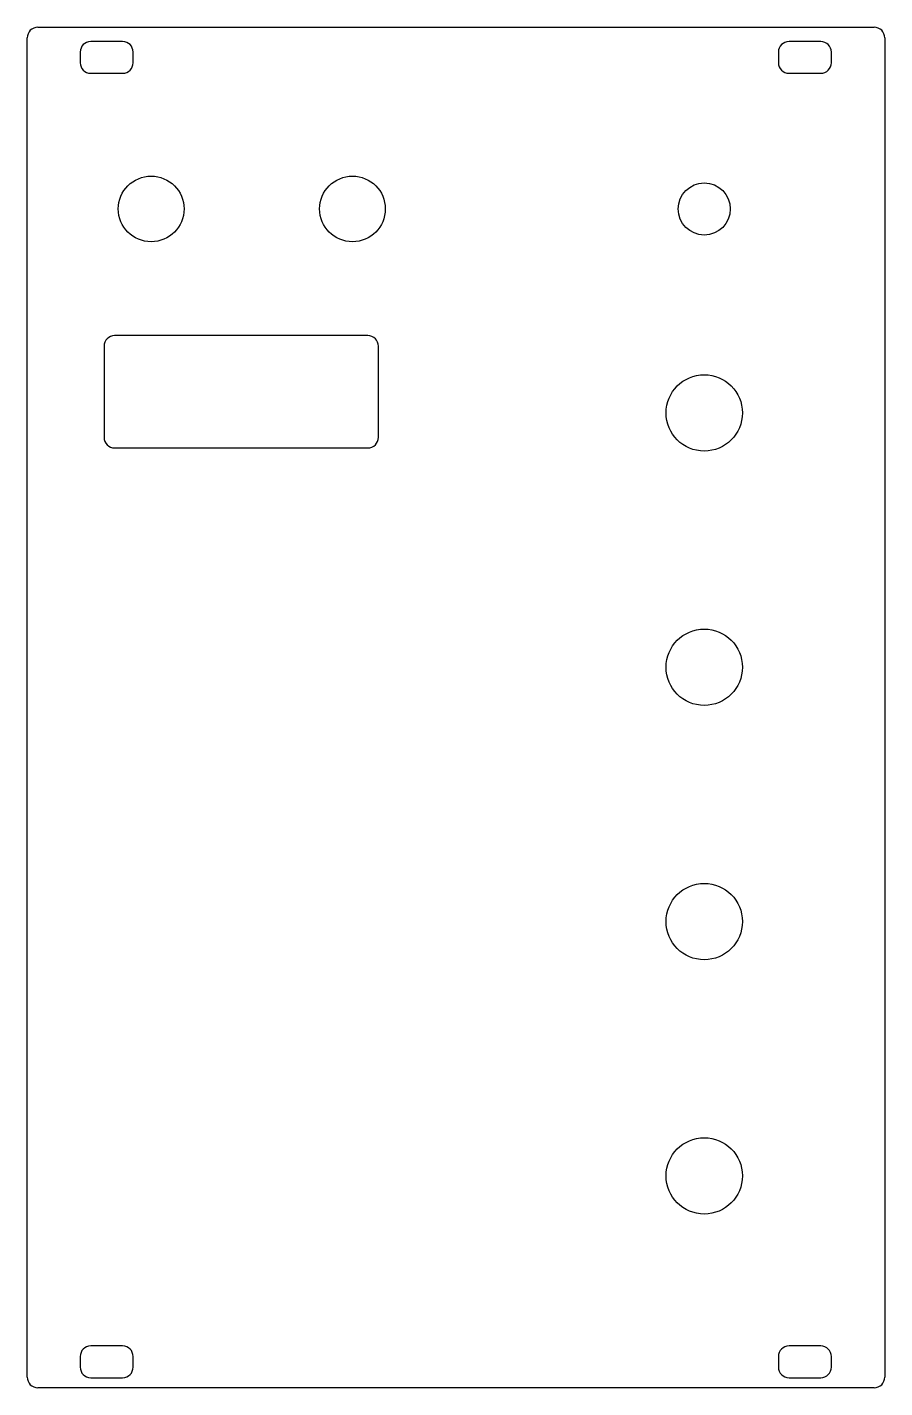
# Model space of a CAD drawing. Header units: millimetres. Extents: x 0 to 81, y 0 to 128.
import ezdxf

# ---------------------------------------------------------------- set-up
doc = ezdxf.new("R2010")
doc.units = ezdxf.units.MM
doc.layers.add('Contour', color=7, linetype='CONTINUOUS')

msp = doc.modelspace()

# ---------------------------------------------------------------- linework, layer by layer
at = {"layer": 'Contour', "color": 7, "linetype": 'CONTINUOUS'}
for p, q in [((1, 128.4), (79.94, 128.4)), ((0, 1), (0, 127.4)), ((80.94, 127.4), (80.94, 1)), ((5, 126.048), (5, 125.048)), ((9, 127.048), (6, 127.048)), ((10, 125.048), (10, 126.048)), ((70.9, 126.048), (70.9, 125.048)), ((74.9, 127.048), (71.9, 127.048)), ((75.9, 125.048), (75.9, 126.048)), ((6, 124.048), (9, 124.048)), ((71.9, 124.048), (74.9, 124.048)), ((32.15, 99.298), (8.25, 99.298)), ((7.25, 98.298), (7.25, 89.698)), ((33.15, 89.698), (33.15, 98.298)), ((8.25, 88.698), (32.15, 88.698)), ((9, 3.948), (6, 3.948)), ((74.9, 3.948), (71.9, 3.948)), ((5, 2.948), (5, 1.948)), ((10, 1.948), (10, 2.948)), ((70.9, 2.948), (70.9, 1.948)), ((75.9, 1.948), (75.9, 2.948)), ((79.94, 0), (1, 0)), ((6, 0.948), (9, 0.948)), ((71.9, 0.948), (74.9, 0.948))]:
    msp.add_line(p, q, dxfattribs=at)
for centre, radius in [((11.7, 111.248), 3.1), ((30.7, 111.248), 3.1), ((63.9, 111.248), 2.46), ((63.9, 91.998), 3.6), ((63.9, 67.998), 3.6), ((63.9, 43.998), 3.6), ((63.9, 19.998), 3.6)]:
    msp.add_circle(centre, radius, dxfattribs=at)
for centre, start, end in [((1, 127.4), 90, 180), ((79.94, 127.4), 0, 90), ((6, 126.048), 90, 180), ((9, 126.048), 0, 90), ((71.9, 126.048), 90, 180), ((74.9, 126.048), 0, 90), ((6, 125.048), 180, 270), ((9, 125.048), 270, 360), ((71.9, 125.048), 180, 270), ((74.9, 125.048), 270, 360), ((8.25, 98.298), 90, 180), ((32.15, 98.298), 0, 90), ((8.25, 89.698), 180, 270), ((32.15, 89.698), 270, 360), ((6, 2.948), 90, 180), ((9, 2.948), 0, 90), ((71.9, 2.948), 90, 180), ((74.9, 2.948), 0, 90), ((6, 1.948), 180, 270), ((9, 1.948), 270, 360), ((71.9, 1.948), 180, 270), ((74.9, 1.948), 270, 360), ((1, 1), 180, 270), ((79.94, 1), -90, 0)]:
    msp.add_arc(centre, 1, start, end, dxfattribs=at)

doc.saveas('drawing.dxf')
